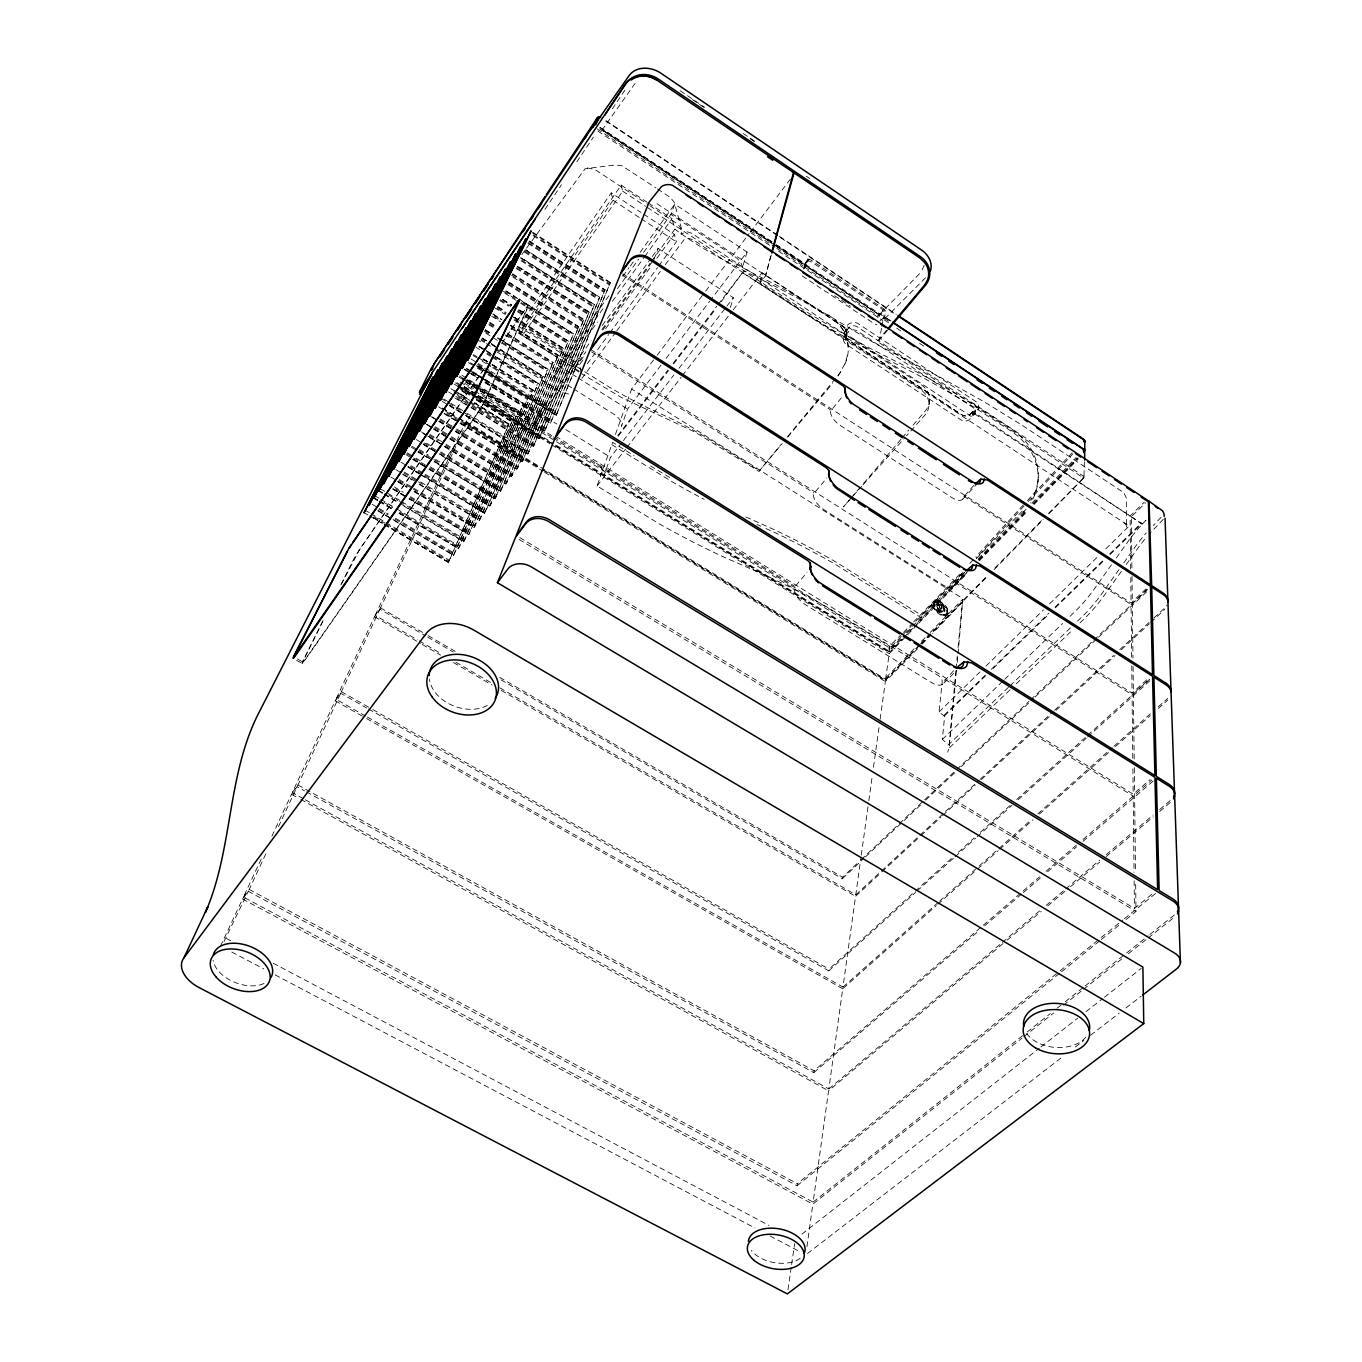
<?xml version="1.0" encoding="UTF-8"?>
<svg xmlns="http://www.w3.org/2000/svg" width="1362" height="1362" viewBox="0 0 1362 1362"><rect width="100%" height="100%" fill="white"/><g stroke="black" fill="none" stroke-linecap="round" stroke-linejoin="round"><path stroke-width="0.75" stroke-dasharray="5 3.75" d="M460.067 423.412L522.293 461.616L578.748 326.778L509.32 282.36M455.214 431.448L516.777 469.141L517.849 467.677L573.572 333.792L519.552 299.334M1048.417 513.474L1083.88 477.687L1084.424 461.071M449.903 439.109L511.295 476.615L512.367 475.168L568.431 341.181L518.82 309.514M444.608 446.719L505.864 484.038L506.902 482.608L563.323 348.314L513.832 316.784M556.156 415.427L610.397 282.343L556.156 415.427L489.35 373.835M500.45 491.41L558.25 355.193L500.45 491.41L439.364 454.278M1037.946 481.654L1038.082 479.271M485.638 382.705L550.418 423.259L605.051 289.817L529.341 241.074M495.07 498.747L553.21 362.241L495.07 498.747L434.137 461.786M657.591 188.995L670.513 197.575L674.309 202.495L681.902 230.144L680.898 234.145L686.84 231.642L691.555 233.225L920.848 384.425A21.554 18.727 4.5 0 1 925.394 410.762L912.761 425.489M480.054 390.962L544.715 431.022L599.723 297.256L525.953 249.859M428.945 469.243L489.741 506.034L490.763 504.621L548.188 369.255L497.879 337.64M476.342 399.985L539.063 438.751L594.428 304.645L520.829 257.469M420.688 474.776L484.429 513.27L485.451 511.874L543.183 376.457L500.177 349.251M470.946 407.561L533.427 446.43L589.167 312L517.645 266.254M844.9 364.199C854.144 344.16 843.538 320.819 823.414 312.715M419.207 484.344L479.152 520.454L480.173 519.075L538.211 383.386L495.308 356.299M527.843 454.04L583.94 319.304L527.843 454.04L465.446 415.665M414.116 491.665L473.908 527.605L474.929 526.226L533.274 390.281L492.261 364.42M955.818 670.887L948.991 748.215L947.714 752.113M956.022 668.776L957.248 656.143M958.065 647.716L962.747 599.263L961.061 597.509L631.61 389.038L655.871 356.946M956.464 670.615L948.991 748.215L1010.212 689.632M957.265 662.238L957.878 655.939M958.082 653.845L962.747 599.263L927.437 635.271M975.073 411.682L975.243 409.996L974.886 411.664M1008.425 687.35L948.701 744.605L942.317 739.447L944.632 716.361L939.065 711.951L942.215 681.647A5.567 2.996 44.8 0 0 938.129 675.399L826.87 606.941A825.202 585.439 54.3 0 0 764.508 574.866L724.737 557.501A513.508 239.082 37.6 0 1 659.702 524.081L597.067 485.962L612.628 442.31L634.096 455.708M522.293 461.616L578.748 326.574M953.587 670.751L944.768 680.557A15.186 8.172 44.7 0 1 931.54 682.6L805.18 604.507A15.391 8.495 42.2 0 1 794.369 587.397L806.985 572.466M964.432 572.449L954.745 583.396A14.25 7.253 43.4 0 1 942.385 584.621L823.857 509.609A14.454 7.508 41.3 0 1 813.608 493.878L826.87 477.875M973.711 485.451L963.615 497.062A13.433 6.469 42.5 0 1 952.004 497.641L840.388 425.523A13.637 6.674 40.6 0 1 830.667 411.001L843.146 395.61M468.715 534.704L528.405 396.904L468.715 534.704L409.06 498.935M941.227 605.647L939.508 604.575L939.065 608.576L940.784 609.665L942.01 604.847L940.291 603.758L938.98 605.239A4.001 2.077 43.8 0 0 937.72 608.337A4.001 2.077 43.8 0 0 942.64 611.436A4.001 2.077 43.8 0 0 942.198 607.265L943.202 606.499A5.329 2.758 43.8 0 1 943.798 612.066A5.329 2.758 43.8 0 1 937.243 607.929A5.329 2.758 43.8 0 1 938.929 603.809L939.388 604.83A4.001 2.077 43.8 0 0 938.129 607.929A4.001 2.077 43.8 0 0 943.049 611.027A4.001 2.077 43.8 0 0 942.589 606.856M940.784 609.665L942.01 604.847M516.777 469.141L573.572 333.792M939.065 608.576L940.291 603.758M404.02 506.17L463.54 541.77L464.527 540.408L523.519 403.714L473.772 372.779M511.295 476.615L568.448 340.96M458.398 548.784L518.667 410.49L458.398 548.784L399.032 513.355M962.9 572.398L921.444 615.181L921.138 617.65L834.719 563.97A788.53 544.732 51.8 0 0 774.178 532.27L762.703 527.094M505.864 484.038L563.34 348.093M394.078 520.488L453.665 555.338L513.814 417.47L478.471 395.32M553.04 438.002L889.352 646.167L888.569 651.802L552.104 443.944M928.986 404.582L929.616 399.866M384.203 524.642L448.575 562.268L509.03 424.178L474.725 402.709M883.172 318.929L884.432 318.47L885.521 311.966L884.159 309.072L878.422 314.316L877.315 320.802M806.934 1246.707L812.842 1204.144L1022.062 1038.082M261.232 859.013L243.44 897.081L813.131 1202.084L828.573 1090.843L1005.514 941.517M305.275 799.783L828.828 1088.97L842.737 988.778L936.29 905.679M367.399 717.11L842.959 987.092L855.557 896.383L880.414 873.297M499.922 687.861L855.762 894.851L860.988 857.209M861.278 855.115L868.53 802.831M868.82 800.737L872.31 775.642M873.468 767.283L878.984 727.546M880.141 719.17L885.368 681.528L920.78 645.452M917.307 624.732L889.233 653.641L885.402 680.37L541.787 469.277M787.985 1289.695L791.322 1266.609M791.611 1264.515L794.659 1243.523M220.525 946.079L242.538 898.988L248.31 891.344L797.093 1185.757L797.4 1183.68L1058.342 972.247M306.416 791.85L813.761 1072.66L814.033 1070.804L1039.564 876.839M368.455 709.006L828.743 970.868L828.998 969.182L952.021 857.958M501.012 679.825L842.312 878.762L842.533 877.247L859.49 861.244M489.741 506.034L548.188 369.255M484.429 513.27L543.2 376.218M479.152 520.454L538.245 383.165M473.908 527.605L533.308 390.043M881.503 328.293L879.409 339.921L875.204 341.777M881.844 326.369L882.882 320.547L927.062 276.248M809.164 259.086L803.972 266.322L807.717 258.967L810.952 259.972L884.159 309.072M463.54 541.77L523.519 403.714M924.168 265.318L920.712 272.86M453.291 555.747L513.849 417.232M448.2 562.676L509.065 423.922M847.351 355.652L845.036 363.518L837.562 377.087M843.759 338.014L844.746 333.196L844.695 336.312M580.774 373.205L621.481 397.534L694.926 432.077L758.992 471.286L780.988 444.557M803.444 269.114L805.793 266.118L807.274 260.942L810.254 261.181L881.827 308.885L884.108 312.119L883.734 318.538M770.586 256.345L765.767 275.567L760.013 282.904L1129.098 526.021L1103.935 550.657M771.318 255.052L765.342 276.026M760.013 282.904L762.584 273.864A6.469 1.056 -57.2 0 0 759.945 275.345L730.202 313.788M721.264 301.7L743.805 270.936L807.649 312.545A531.401 201.082 38.2 0 0 873.348 350.034L913.255 370.089A865.721 518.139 49.3 0 1 976.162 406.012L1011.455 428.928A68.747 57 4.3 0 1 1030.796 500.518M730.407 307.437L733.352 297.699L658.101 248.463L651.904 257.026M747.108 252.038L742.205 268.314A12.173 5.686 38.1 0 0 733.948 256.005L670.904 214.413L674.769 204.147L747.108 252.038L711.117 299.317M622.111 442.224L610.482 457.36L603.928 475.832A11.815 6.691 37.6 0 0 596.352 463.233M660.979 365.186L627.559 409.094L621.464 426.34A11.407 6.231 37.5 0 0 614.092 414.32L573.47 388.817M615.437 434.41L631.61 389.038M776.783 246.573L879.239 314.741L773.446 243.781M653.947 259.512L658.101 248.463M804.363 266.509L804.908 264.671M806.798 262.151L807.274 260.942M805.317 266.577L806.27 264.909M550.418 423.259L605.051 289.817M544.715 431.022L599.723 297.256M539.063 438.751L594.428 304.645M533.427 446.43L589.167 312M551.831 435.636L534.023 424.603L538.909 412.873L591.057 340.943M571.699 387.71L554.045 376.627L558.607 365.68L609.274 295.231M1084.118 475.781L1082.858 478.113M271.906 836.183L291.485 794.318L297.12 786.708L304.543 790.828M303.42 798.762L292.285 792.616L335.222 700.783L340.721 693.241L366.599 707.951M365.561 716.054L335.954 699.251L374.55 616.697L379.896 609.24L425.778 635.986M375.197 615.318L464.97 423.327L469.941 416.21L380.543 607.861L375.197 615.318L417.385 639.851M224.015 941.5L248.31 891.344M243.44 897.081L249.195 889.437L266.067 853.293M278.478 826.649L297.12 786.708M292.285 792.616L297.92 784.989L340.721 693.241M335.954 699.251L341.436 691.709L379.896 609.24M323.049 620.527L303.385 659.957A13.722 1.021 -59.1 0 0 304.85 660.298L475.134 416.823A15.169 1.26 -58.5 0 0 485.996 398.555L528.047 307.267A14.182 1.107 -58.2 0 0 524.438 310.213L501.642 343.275M340.858 584.86L352.094 562.336A12.837 0.902 -58.8 0 1 361.339 546.877L483.663 369.374M322.794 621.447L303.147 660.945A12.105 0.885 -59.1 0 0 303.981 661.149L477.687 412.72A13.365 1.124 -58.5 0 0 483.833 402.386L527.809 306.978A12.496 0.97 -58.2 0 0 525.766 308.663L503.617 340.687M341.487 583.957L359.227 550.265L485.638 366.77M963.121 601.425L932.595 633.432M775.029 245.398L602.157 129.816L771.692 242.606M1049.132 513.508L1083.675 478.062M1083.369 478.624L1084.271 476.972M804.227 267.616L805.776 265.982L804.687 263.513L776.51 244.768M544.919 209.442L561.485 184.738M576.858 161.806L593.406 137.102M612.338 108.858L626.52 87.696M579.259 371.213L520.267 334.013L518.871 326.471L611.249 192.859L641.025 212.438M621.191 185.13L622.706 191.208L523.791 333.452L522.633 327.306L621.191 185.13L647.512 202.495M972.025 415.257L975.873 410.234A7.236 6.146 3.7 0 0 974.971 404.684L973.455 403.322M520.267 334.013L613.07 200.316L611.249 192.859M1116.363 557.926L1128.434 540.969A75.659 29.334 -55.4 0 1 1146.021 520.25L1142.173 524.012L973.064 411.596L971.855 416.925L846.483 334.252L847.249 329.059L762.414 272.928M601.919 130.241L636.973 80.698M841.001 371.792L786.436 438.053M1111.528 564.719L1093.431 590.172A70.16 25.435 -56.2 0 1 1076.286 610.295L1068.676 617.633M1118.968 569.622L1100.871 595.041A71.011 26.014 -56.1 0 1 1083.471 615.403L1077.342 621.276M1123.803 562.846L1135.874 545.907A74.569 29.215 -55.3 0 1 1146.259 532.968M1121.369 571.359L1103.237 596.794A73.514 27.002 -56.1 0 1 1085.191 617.888L1079.079 623.745M1126.204 564.583L1138.292 547.626A71.811 28.193 -55.3 0 1 1147.076 536.56M622.86 276.333L629.04 267.735M630.283 266.016L633.994 260.857M640.157 252.259L674.769 204.147M554.045 376.627L603.775 307.591M617.446 288.608L638.591 259.274M643.562 252.379L670.904 214.413M578.969 372.064L573.572 368.659L571.393 358.104L597.492 321.96M612.406 301.308L643.477 258.269M644.72 256.55L672.062 218.686L649.265 203.653M602.242 325.535L650.661 258.746M573.572 368.659L585.932 351.651M601.987 329.536L650.185 263.172M651.411 261.47L674.888 229.139L672.062 218.686M534.023 424.603L585.234 354.103M602.736 330.03L652.704 261.249M581.046 372.337L579.446 364.727L584.434 357.848M605.647 328.685L651.836 265.198M656.824 258.337L674.292 234.315L642.779 213.579M587.311 363.756L608.627 334.575M609.887 332.856L657.523 267.616M658.782 265.896L676.335 241.857L674.292 234.315M581.949 378.432L615.539 332.566M616.799 330.881L660.332 271.43M665.303 264.637L684.269 239.423L688.695 238.367L693.411 239.967L920.15 389.294A21.605 18.387 7 0 1 924.781 415.24L906.513 435.806M521.782 254.592L525.34 249.791M1161.054 517.339L1153.256 525.511M526.515 248.19L585.132 168.735L615.028 165.006L621.702 165.619L655.871 187.854M1163.267 519.297L1155.061 527.962A71.811 28.193 -55.3 0 0 1149.545 533.751M657.148 355.261L704.426 292.762M705.703 291.076L749.134 233.651M750.411 231.966L792.582 176.226M666.12 358.427L709.84 301.002M617.769 435.585L667.925 370.055M673.066 363.348L716.804 306.212M718.097 304.543L743.805 270.936M618.246 436.215L668.47 370.634M673.611 363.909L716.123 308.425M623.404 440.556L673.85 375.01M679.025 368.285L725.588 307.778M726.882 306.092L733.352 297.699M597.067 485.962L625.498 449.188M626.792 447.519L681.085 377.308M682.379 375.64L728.908 315.456M846.806 332.634L844.746 328.123L848.662 324.054A9.687 8.444 10.2 0 1 857.311 323.083L977.048 402.352A9.585 8.138 3.7 0 1 978.222 409.707L974.851 414.014L972.877 414.014M846.432 330.574L849.854 326.965A7.304 6.367 10.2 0 1 856.375 326.233L1083.011 475.832L1083.88 477.687M880.005 320.768L884.636 317.074L891.088 321.023M758.992 471.286L782.18 443.62M787.645 437.117L832.642 383.42M886.628 330.183L877.213 341.368L1082.79 477.517M878.745 340.687L887.581 330.217M900.861 439.415L867.628 478.675A952.123 163.866 -55.5 0 1 861.499 485.876M902.189 437.866L908.76 430.137M851.744 497.47L843.316 506.953A952.123 163.866 -55.5 0 0 849.326 500.007M853.14 495.887L861.567 486.404M862.98 484.821L905.117 437.372M972.57 411.596L970.646 413.707A6.555 5.55 3.9 0 1 961.504 414.627L847.147 339.274A6.623 5.771 10.4 0 1 845.53 331.153L847.249 329.059L845.41 328.889M973.064 411.596L969.557 414.984A7.151 6.061 3.9 0 1 963.138 415.631L845.257 337.963A7.219 6.299 10.4 0 1 844.117 332.26L846.5 328.872L655.769 202.87M1023.288 504.962L993.596 537.428A939.065 202.478 -54.7 0 1 975.737 556.956M1024.054 505.966L994.362 538.416A939.899 202.955 -54.7 0 1 976.486 557.96M1027.425 500.518L1072.132 452.848M1028.174 501.522L1072.898 453.887M962.849 499.054L977.15 483.799M902.053 633.875L889.352 646.167M903.5 632.377L912.199 623.387M913.647 621.889L955.647 578.492A939.065 202.478 -54.7 0 0 961.895 571.853M976.213 558.641L1023.577 509.728M900.486 638.727L888.671 650.917L554.726 444.267M906.394 632.649L965.437 571.717M978.137 558.863L1025.978 509.286M1031.885 503.191L1076.167 457.496M901.525 639.153L888.569 651.802L890.527 651.223L902.325 639.05M907.433 633.058L911.859 628.495M917.767 622.417L966.492 572.176M978.308 560.003L1027.033 509.763M1032.941 503.668L1077.24 458.007M953.911 585.66L969.012 570.099M903.806 637.535L912.676 628.393M914.14 626.878L967.292 572.108M979.108 559.935L1027.833 509.711M1033.741 503.634L1078.023 457.99M918.788 623.217L967.514 573.01M979.346 560.838L1028.072 510.631M1033.996 504.553L1078.295 458.909M943.202 606.499L942.793 606.907A5.329 2.758 43.8 0 1 943.406 612.474A5.329 2.758 43.8 0 1 936.852 608.337A5.329 2.758 43.8 0 1 938.537 604.217L938.929 603.809M945.824 614.739A8.257 4.273 43.8 0 0 940.495 603.587A8.257 4.273 43.8 0 0 934.315 607.861A8.257 4.273 43.8 0 0 945.824 614.739L946.624 613.922A8.257 4.273 43.8 0 0 941.295 602.77A8.257 4.273 43.8 0 0 935.115 607.043A8.257 4.273 43.8 0 0 946.624 613.922M946.539 615.522A9.313 4.835 43.8 0 0 940.529 602.923A9.313 4.835 43.8 0 0 933.549 607.758A9.313 4.835 43.8 0 0 946.539 615.522L947.339 614.705A9.33 4.835 43.8 0 0 941.329 602.106A9.33 4.835 43.8 0 0 934.349 606.941A9.33 4.835 43.8 0 0 947.339 614.705M919.639 645.469L885.402 680.37L884.789 678.787L915.673 647.273M921.563 641.281L925.973 636.769M919.265 645.128L885.113 679.944L541.94 469.107M920.746 643.613L987.552 575.513M994.975 567.954L1042.475 519.518M921.121 643.954L988.114 575.7M994.073 569.639L1043.19 519.586M922.261 643.954L931.114 634.93M879.239 314.741L920.882 272.383M943.866 683.145L956.924 670.223M1130.681 569.061L1130.102 516.045L1144.267 502.135M1131.907 567.767L1131.311 516.845L1145.476 502.936M939.065 711.951L979.908 671.994M985.952 666.086L1043.428 609.853M1049.472 603.928L1097.874 556.564M944.155 715.22L985.152 675.263M991.23 669.338L1048.927 613.121M1055.005 607.197L1103.595 559.85M1109.655 553.925L1141.543 522.855M944.53 715.799L985.543 675.858M993.136 668.453L1049.336 613.717M1055.414 607.793L1104.02 560.446M1110.098 554.538L1142.003 523.468M942.317 739.447L1003.215 680.745M1004.73 679.28L1062.581 623.507M807.717 258.967L804.465 265.25L805.555 267.718L877.06 315.269L879.443 315.558L885.249 310.638M1009.957 685.886L1071.213 627.15M1016.324 683.775L1072.95 629.602M622.757 273.796L1131.056 603.008L1147.417 587.567M1131.669 657.233L1131.073 604.473L1147.451 589.031M861.039 859.797L955.068 771.079M956.618 769.615L1029.059 701.277M1030.608 699.813L1092.256 641.638M1093.805 640.191L1147.213 589.797M842.312 878.762L863.917 858.4M865.449 856.936L902.478 822.035M904.027 820.571L924.083 801.673M925.632 800.209L954.932 772.577M961.112 766.755L1033.622 698.4M1035.171 696.952L1096.87 638.761M1098.419 637.314L1147.247 591.278M855.762 894.851L978.444 780.92M979.993 779.49L1052.979 711.696M1054.528 710.266L1113.537 655.462M1119.751 649.691L1152.371 619.404M1153.92 617.973L1164.782 607.878A13.382 10.453 -1.3 0 0 1166.962 605.051M881.98 871.85L919.282 837.238M920.831 835.791L941.04 817.047M942.589 815.6L975.226 785.312M981.44 779.541L1049.83 716.089M1056.044 710.317L1115.103 655.514M1121.318 649.742L1149.29 623.779M1150.839 622.332L1164.833 609.359M590.393 349.37L1132.06 693.105L1149.375 677.442M1132.775 758.225L1132.077 694.756L1149.409 679.093M958.337 852.254L974.102 837.988M980.419 832.284L1010.383 805.197M1016.699 799.494L1086.093 736.74M1087.676 735.31L1152.303 676.88M828.743 970.868L915.57 892.416M917.154 891.003L953.468 858.196M955.051 856.766L975.567 838.226M977.15 836.813L1011.881 805.436M1018.197 799.732L1086.076 738.408M1087.659 736.978L1150.771 679.961M842.959 987.092L938.009 902.597M939.61 901.184L977.627 867.373M979.21 865.977L1031.494 819.498M1037.827 813.863L1112.277 747.67M1113.861 746.257L1150.294 713.858M1158.228 706.827L1167.728 698.365M937.873 904.266L975.924 870.454M977.507 869.058L998.125 850.739M999.708 849.326L1033.009 819.754M1039.342 814.118L1109.111 752.147M1115.461 746.512L1150.345 715.527M1158.262 708.478L1167.779 700.034M555.781 436.249L1133.184 794.199L1150.243 779.507M1046.016 871.288L1076.627 844.968M1083.062 839.435L1151.843 780.034M813.761 1072.66L978.222 931.336M984.675 925.802L1021.772 893.932M1023.373 892.553L1041.113 877.315M1047.565 871.765L1076.593 846.823M1083.045 841.29L1153.291 780.937M828.828 1088.97L1000.729 943.764M1002.364 942.402L1039.666 910.889M1046.152 905.407L1063.994 890.339M1065.612 888.977L1099.662 860.205M1106.148 854.723L1153.188 815.004M1159.675 809.522L1171.031 799.937M1007.131 940.155L1041.215 911.382M1047.718 905.917L1068.812 888.109M1070.447 886.73L1099.662 862.078M1106.148 856.596L1153.222 816.877M1159.726 811.394L1171.082 801.809M519.892 537.632L1134.444 908.437L1152.984 893.404M1059.994 970.919L1099.645 938.793M1101.296 937.465L1122.765 920.065M1124.416 918.72L1157.598 891.838M797.093 1185.757L1059.959 973.013M1061.611 971.685L1099.628 940.904M1101.279 939.576L1119.462 924.849M1126.085 919.503L1135.993 911.467L1135.653 881.793M813.131 1202.084L1025.467 1033.349M1027.118 1032.038L1050.34 1013.583M1056.98 1008.306L1063.62 1003.028M1065.271 1001.717L1083.522 987.212M1085.173 985.901L1124.995 954.251M1126.646 952.94L1148.217 935.796M1149.868 934.485L1174.759 914.702M1023.73 1036.771L1053.609 1013.039M1063.569 1005.139L1081.837 990.634M1083.505 989.323L1121.692 959.001M1128.332 953.74L1146.6 939.235M1148.251 937.924L1174.827 916.83M801.946 1234.091L1039.274 1048.246M1040.943 1046.935L1077.717 1018.146M1086.076 1011.608L1102.777 998.516M1104.463 997.205L1141.22 968.416M807.496 1253.517L1063.62 1056.027M1075.418 1046.935L1083.846 1040.432M1090.587 1035.239L1119.223 1013.141M1125.965 1007.948L1141.135 996.252M804.601 265.896L805.742 265.539M568.737 394.027L562.097 392.699L494.185 350.153M587.311 167.901L595.075 169.62L648.04 204.538M889.216 651.615L889.982 646.133M878.422 314.316L805.776 265.982M884.432 318.47L890.407 322.232M745.848 516.964L774.706 529.886A786.538 542.502 51.7 0 1 835.144 561.57L921.444 615.181M756.983 524.523L760.796 526.243M974.851 414.014L1130.102 516.045M231.812 952.038L263.802 968.91M275.09 974.869L755.008 1228.013M770.058 1235.947L800.175 1251.831M226.347 938.435L231.983 941.414M273.285 963.257L768.968 1225.408M242.538 898.988L812.842 1204.144M249.195 889.437L797.4 1183.68M291.485 794.318L298.925 798.421M300.781 799.443L828.573 1090.843M297.92 784.989L814.033 1070.804M335.222 700.783L364.761 717.536M366.599 718.591L842.737 988.778M297.444 658.953L302.824 662.017M296.593 660.332L301.972 663.396M341.436 691.709L370.975 708.512M372.83 709.568L828.998 969.182M419.224 640.923L441.237 653.726M455.912 662.255L492.584 683.588M374.55 616.697L420.449 643.375M422.288 644.447L440.641 655.122M453.495 662.596L492.057 685.018M501.233 690.347L855.557 896.383M380.543 607.861L426.374 634.59M428.213 635.645L455.708 651.683M499.701 677.34L842.533 877.247M427.6 637.041L453.291 652.023M378.023 510.546L453.665 555.338M377.921 510.869L392.273 519.416M365.527 510.392L369.187 512.572M371.009 513.661L449.664 560.446M373.971 516.624L384.714 523.008M386.502 524.081L449.188 561.348M373.375 517.56L382.33 522.889M384.118 523.961L448.575 562.268M373.341 517.781L382.467 523.229M384.305 524.302L448.268 562.336M364.08 512.691L367.74 514.853M369.562 515.943L382.364 523.553M669.729 477.551L648.414 464.646M375.316 496.006L378.908 498.169M380.713 499.241L395.099 507.839M396.904 508.911L459.862 546.52M383.795 502.289L392.801 507.668M400.002 511.959L459.386 547.422M374.192 497.862L377.802 500.024M379.589 501.097L392.188 508.605M399.389 512.912L458.773 548.358M373.954 497.998L377.563 500.143M379.351 501.216L391.933 508.724M399.134 513.014L458.466 548.443M373.852 498.322L377.444 500.467M379.249 501.539L391.83 509.047M372.201 504.298L377.58 507.515M379.368 508.571L388.34 513.934M395.525 518.207L454.755 553.5M378.874 509.473L387.847 514.819M395.031 519.109L454.278 554.402M394.248 486.864L403.288 492.295M410.524 496.636L470.196 532.44M395.559 488.856L402.794 493.197M410.03 497.539L469.72 533.342M393.141 488.737L407.613 497.402M409.417 498.492L469.107 534.279M392.886 488.873L407.34 497.539M409.145 498.611L468.766 534.381M392.784 489.179L407.238 497.862M380.253 488.754L400.087 500.62M401.892 501.71L465.004 539.505M388.766 495.053L397.789 500.45M399.594 501.522L464.527 540.408M378.891 490.746L382.739 492.772M384.305 493.98L398.981 502.476M400.513 503.685L463.931 541.344M378.789 491.069L382.381 493.214M384.186 494.304L396.819 501.846M395.95 469.652L401.398 472.937M402.948 474.18L417.759 482.795M419.292 484.038L479.56 520.029M402.846 474.504L411.937 479.969M399.287 479.543L411.971 487.17M413.776 488.26L475.406 525.323M398.777 480.445L411.46 488.073M413.282 489.162L474.929 526.226M390.911 477.04L396.359 480.309M398.164 481.399L407.221 486.847M414.474 491.205L474.317 527.179M397.908 481.552L406.949 487M414.201 491.341L473.976 527.281M397.806 481.859L406.863 487.307M411.018 465.702L423.497 473.244M425.284 474.317L485.928 510.954M410.507 466.604L423.003 474.146M424.791 475.219L485.451 511.874M400.973 462.195L406.336 465.429M408.106 466.502L422.39 475.117M424.178 476.189L484.838 512.827M408.021 466.774L418.951 473.363M420.773 474.47L484.48 512.946M407.936 467.081L418.866 473.687M519.16 539.471L1135.993 911.467M404.344 472.154L418.866 480.922M420.688 482.012L480.65 518.156M403.833 473.057L416.551 480.735M418.372 481.825L480.173 519.075M419.513 449.63L428.468 455.078M435.636 459.42L496.585 496.415M411.835 446.191L417.215 449.443M419.002 450.533L496.108 497.334M411.205 447.162L416.585 450.43M418.389 451.52L432.724 460.22M434.512 461.309L495.479 498.288M418.1 451.69L432.418 460.39M434.223 461.48L495.121 498.424M417.998 451.997L426.97 457.428M407.204 452.814L414.354 457.155M416.142 458.228L423.293 462.569M430.443 466.894L491.239 503.719M406.693 453.716L412.056 456.968M413.844 458.058L428.162 466.723M429.949 467.796L490.763 504.621M406.08 454.704L411.443 457.955M413.231 459.028L427.532 467.694M429.336 468.783L490.15 505.591M412.941 459.198L427.242 467.847M429.03 468.937L489.792 505.711M412.856 459.505L427.157 468.17M426.493 443.161L433.678 447.536M440.862 451.895L501.965 489.077M424.195 442.973L438.581 451.724M440.369 452.814L501.488 489.997M416.38 439.585L421.76 442.854M423.565 443.961L437.951 452.695M439.739 453.784L500.858 490.95M423.276 444.148L437.645 452.882M439.432 453.972L500.501 491.086M423.19 444.438L437.56 453.171M435.176 426.783L449.613 435.602M451.435 436.708L512.844 474.248M434.665 427.685L449.12 436.521M450.924 437.628L512.367 475.168M426.8 424.263L432.231 427.583M434.035 428.672L448.49 437.508M450.294 438.615L511.72 476.138M426.51 424.467L431.924 427.787M433.729 428.877L448.166 437.696M449.971 438.802L511.346 476.291M433.644 429.166L448.098 438.002M429.915 434.444L444.335 443.229M446.123 444.335L507.379 481.688M429.405 435.346L438.428 440.845M445.629 445.238L506.902 482.608M421.573 431.941L426.987 435.244M428.775 436.334L443.195 445.136M444.999 446.225L506.272 483.578M428.485 436.538L442.888 445.306M444.693 446.413L505.898 483.714M422.986 433.542L437.406 442.327M446.242 414.184L458.688 421.828M460.458 422.918L522.719 461.139M444.131 413.316L458.347 422.033M460.135 423.122L522.327 461.309M444.063 413.588L458.279 422.322M440.454 419.053L454.942 427.94M456.764 429.047L518.326 466.774M439.96 419.973L454.448 428.843M456.253 429.949L517.849 467.677M439.313 420.96L453.818 429.847M455.623 430.954L517.202 468.664M431.771 416.755L437.202 420.075M439.007 421.181L453.478 430.034M455.3 431.158L516.811 468.817M431.686 417.027L437.117 420.364M438.922 421.471L453.41 430.341M443.825 398.964L449.171 402.267M450.958 403.356L465.225 412.141M466.996 413.231L529.392 451.656M441.135 398.487L528.933 452.576M449.818 405.28L464.084 414.048M465.855 415.155L528.286 453.563M449.477 405.501L463.744 414.269M465.515 415.376L527.877 453.733M442.275 401.398L447.621 404.684M449.409 405.791L463.676 414.559M466.213 421.556L884.789 678.787M442.599 408.072L457.036 416.942M458.841 418.049L540.135 468M442.327 408.157L456.798 417.061M458.602 418.168L539.982 468.153M438.479 406.812L443.825 410.081M445.595 411.171L459.828 419.922M461.599 421.011L523.842 459.232M464.97 423.327L542.893 471.184M544.698 472.308L885.368 681.528M446.872 413.18L459.317 420.824M461.105 421.914L523.366 460.152M454.108 384.033L459.488 387.37M461.275 388.476L475.61 397.346M477.415 398.453L540.152 437.253M457.853 386.859L470.486 394.674M472.291 395.78L549.907 443.791M551.712 444.897L889.233 653.641M460.628 389.498L469.584 395.031M476.768 399.458L539.505 438.258M462.076 390.843L469.243 395.269M476.411 399.696L539.08 438.445M462.007 391.115L469.175 395.559M460.271 393.788L467.489 398.249M454.789 390.673L467.438 398.487M474.674 402.948L509.03 424.178M450.89 388.647L456.304 392.001M458.109 393.107L472.563 402.045M474.368 403.152L508.69 424.348M453.938 391.762L468.392 400.683M470.196 401.79L508.128 425.216M457.121 394.776L467.966 401.467M469.771 402.573L507.72 426M458.143 396.597L470.656 404.31M472.444 405.416L534.994 444.029M448.694 391.984L454.057 395.286M455.844 396.393L470.145 405.229M471.933 406.319L534.517 444.931M456.985 398.504L469.498 406.234M471.286 407.34L533.87 445.936M454.806 397.925L469.09 406.744M461.939 375.299L518.65 410.728M467.251 379.589L546.298 428.604M466.349 379.93L476.972 386.519M478.743 387.625L517.73 411.801M459.556 376.048L464.936 379.385M466.74 380.492L479.322 388.306M481.109 389.413L545.822 429.524M462.365 378.517L474.776 386.212M476.547 387.302L517.322 412.584M458.909 377.07L464.289 380.407M466.093 381.513L478.675 389.311M480.463 390.434L545.158 430.528M465.736 381.786L478.317 389.566M480.105 390.673L544.732 430.732M465.685 382.041L478.249 389.838M553.602 436.742L794.608 586.239M944.887 679.366L1133.201 796.072L1134.052 872.395M464.612 383.216L473.635 388.8M480.854 393.277L551.235 436.879M460.305 382.126L472.954 389.941M474.759 391.064L888.143 647.069L891.123 646.848L956.345 579.514A939.899 202.955 -54.7 0 0 962.611 572.857M464.323 386.57L476.7 394.231M464.272 386.791L476.649 394.469M478.42 395.559L513.814 417.47M456.9 382.637L476.342 394.674M478.113 395.763L513.474 417.657M455.436 382.841L461.65 386.791M462.654 387.302L475.781 395.542M477.092 396.24L552.921 443.161M463.574 388.664L474.317 395.32M476.121 396.427L540.629 436.351M458.534 385.786L887.99 651.462M458.33 385.923L470.946 393.737M472.75 394.861L550.299 442.82M477.602 364.284L486.455 369.783M488.226 370.89L557.262 413.912M478.539 365.833L487.392 371.622M489.213 372.49L528.371 397.142M478.93 366.548L556.598 414.916M476.768 365.697L487.596 372.439M488.856 372.95L556.156 415.138M476.7 365.952L487.545 372.711M470.486 362.752L486.506 372.728M488.294 373.835L527.452 398.232M468.273 362.428L475.389 366.872M477.177 367.978L486.081 373.511M487.868 374.618L527.043 399.015M472.75 371.554L483.561 378.278M485.349 379.402L552.002 420.824M538.909 412.873L556.803 423.991M565.758 429.541L610.482 457.36M466.655 368.37L472.001 371.69M470.162 370.805L523.502 403.952M466.298 368.83L471.627 372.149M472.239 372.473L484.072 379.879M484.855 380.304L551.525 421.743M464.391 369.017L469.788 372.371M471.082 373.018L478.794 377.972M485.281 381.854L550.861 422.748M464.033 369.289L469.379 372.916M471.235 373.767L478.368 378.5M468.868 372.711L477.739 378.227M484.855 382.637L522.157 405.825M487.221 353.184L490.797 355.431M492.584 356.538L537.275 384.493M476.053 347.259L479.628 349.506M486.779 353.967L490.354 356.214M492.142 357.321L536.866 385.293M483.323 358.853L490.473 363.313M483.289 359.074L490.422 363.535M492.21 364.641L533.274 390.281M482.965 359.313L490.099 363.773M491.886 364.88L532.917 390.502M473.482 354.648L477.04 356.861M478.828 357.985L532.355 391.388M473.04 355.431L480.173 359.874M481.961 360.998L490.882 366.565M492.669 367.672L531.929 392.171M611.793 444.625L672.556 482.012A501.437 227.624 37.6 0 0 704.205 499.343M471.065 358.972L476.479 362.343M478.283 363.467L489.111 370.226M490.933 371.349L557.739 412.992M482.25 338.014L489.418 342.509M491.205 343.633L498.373 348.127M482.199 338.219L489.367 342.73M491.154 343.854L498.339 348.349M500.126 349.472L543.183 376.457M481.876 338.491L485.451 340.738M492.635 345.233L542.808 376.695M481.314 339.393L484.889 341.641M495.649 348.366L542.229 377.58M480.871 340.177L484.446 342.424M486.251 343.547L493.419 348.042M495.206 349.166L541.821 378.364M476.308 338.951L483.459 343.445M479.203 346.22L484.566 349.591M486.353 350.698L493.521 355.176M479.152 346.442L484.531 349.796M486.319 350.919L493.47 355.397M495.257 356.521L538.211 383.386M478.845 346.697L485.996 351.175M487.783 352.298L493.146 355.652M494.934 356.776L537.854 383.607M489.843 322.351L496.841 326.982M507.447 333.435L553.193 362.462M558.607 365.68L576.296 376.814M578.067 377.921L627.559 409.094M489.809 323.049L495.206 326.437M507.805 334.371L552.802 362.718M489.23 323.952L494.627 327.34M507.226 335.273L552.24 363.603M939.848 607.758L941.585 608.848M488.788 324.735L494.202 328.14M504.996 334.933L551.814 364.403M485.298 329.74L490.695 333.128M485.247 329.945L490.643 333.332M497.828 337.861L548.171 369.477M484.923 330.234L490.32 333.605M497.505 338.134L502.884 341.504M504.689 342.645L547.796 369.715M484.361 331.119L489.741 334.507M502.323 342.407L547.218 370.6M485.723 333.043L500.092 342.066M501.88 343.19L546.809 371.4M823.261 313.379C775.284 282.632 720.532 263.922 674.888 229.139M497.879 306.927L504.962 311.404M513.797 316.988L563.323 348.314M497.539 307.233L506.375 312.817M513.44 317.278L562.932 348.57M496.96 308.135L505.796 313.72M514.632 319.304L562.353 349.472M494.764 307.812L505.37 314.52M514.206 320.104L561.927 350.272M522.633 327.306L571.393 358.104M518.871 326.471L579.446 364.727M492.993 314.009L501.812 319.576M510.631 325.143L610.295 387.761A312.766 147.947 36.8 0 0 647.563 407.698L670.649 418.406A395.814 244.207 41 0 1 707.048 437.883L759.162 470.588M492.942 314.213L501.778 319.781M510.597 325.348L558.25 355.414M494.372 315.609L501.437 320.07M510.239 325.62L557.858 355.669M493.793 316.529L500.858 320.972M511.431 327.646L557.279 356.555M491.597 316.188L500.416 321.755M511.005 328.429L556.854 357.355M591.636 351.924L813.829 492.874M954.847 582.34L1132.077 694.756M502.884 299.402L511.737 305.02M502.833 299.606L511.703 305.224M518.803 309.719L568.431 341.181M502.493 299.912L511.346 305.531M518.445 310.008L568.039 341.453M500.143 299.708L510.767 306.433M517.849 310.928L567.443 342.356M499.701 300.491L508.571 306.11M517.424 311.711L567.035 343.139M497.913 306.722L504.996 311.2M809.896 304.271L876.055 344.041L940.052 377.189L984.13 401.79L1023.475 426.136L1123.871 492.738L1126.289 497.726L1126.527 527.026M509.286 282.564L578.748 326.778M508.945 282.887L578.322 327.067M508.349 283.807L577.743 327.97M507.907 284.59L577.318 328.753M506.085 290.906L514.972 296.558M506.051 291.11L520.267 300.134M522.038 301.274L573.572 333.996M505.711 291.434L516.351 298.193M523.451 302.704L573.164 334.269M503.344 291.213L519.331 301.36M521.101 302.483L572.585 335.171M504.689 293.136L518.888 302.16M520.659 303.283L572.159 335.971M517.254 266.782L588.742 312.511M516.658 267.718L588.163 313.413M516.232 268.501L587.737 314.213M512.589 273.762L583.94 319.508M512.197 274.29L583.532 319.798M511.601 275.226L582.936 320.717M512.946 277.15L582.51 321.5M520.795 257.656L594.445 304.85M520.556 258.082L594.002 305.156M521.748 260.176L593.406 306.075M521.152 260.857L592.998 306.876M517.611 266.441L589.184 312.204M529.324 241.261L605.051 290.021M528.95 241.619L604.609 290.344M528.354 242.572L604.013 291.264M527.911 243.355L603.604 292.064M525.919 250.046L599.74 297.461M525.562 250.404L599.297 297.767M524.966 251.34L598.701 298.704M524.523 252.14L598.276 299.487M532.763 232.238L610.414 282.53M532.355 232.783L609.955 282.87M533.529 234.877L609.359 283.79M533.087 235.66L608.95 284.59M622.264 275.039L830.854 410.098M963.717 496.126L1131.073 604.473M613.07 200.316L639.425 217.631M641.196 218.788L676.335 241.857M1131.311 516.845L1142.173 524.012M649.81 205.713L678.055 224.321L681.902 230.144M622.706 191.208L645.571 206.275M647.342 207.433L712.922 250.404A328.855 134.957 37.4 0 0 751.552 272.485L775.353 284.556A422.186 229.48 41 0 1 813.029 306.11M743.158 273.115L807.121 314.775A532.167 201.678 38.2 0 0 872.94 352.298L912.898 372.371A868.105 520.539 49.4 0 1 975.924 408.328L1011.285 431.26A68.866 57.051 4.3 0 1 1030.659 502.918M600.438 127.585L774.757 243.594M599.672 127.466L774.586 243.866M776.357 245.041L891.208 321.466M599.689 128.828L774.042 244.82M775.812 245.994L804.465 265.25M597.135 128.896L774.978 247.186M776.749 248.344L803.154 265.913M884.261 319.866L889.573 323.39M896.639 328.089L903.704 332.788M919.588 343.343L926.654 348.042M597.935 131.11L769.615 245.245M778.468 251.136L882.882 320.547M834.634 295.724L839.894 299.214M841.648 300.372L850.416 306.195M802.269 275.958L874.098 323.611A5.567 4.886 8.7 0 0 876.787 324.599M606.056 120.707L777.685 235.183M779.456 236.358L896.23 314.247M605.732 121.065L895.736 314.452M680.251 90.794L704.75 107.394M743.243 133.493L757.238 142.976M806.236 176.192L809.726 178.558M692.288 99.545L704.529 107.853M750.036 138.686L757.034 143.436M842.227 325.978L844.746 328.123M833.987 320.462C842.806 326.42 847.811 336.669 848.066 347.191M764.899 274L766.023 275.652M938.537 604.217L938.98 605.239M879.12 314.23L879.477 316.546M1132.009 576.245L1132.98 658.084M1133.082 666.529L1134.188 759.111M1134.291 767.572L1135.516 871.186M1130.783 577.556L1131.056 603.008M1131.754 665.678L1132.06 693.105M1132.895 768.815L1133.184 794.199M1134.137 880.873L1134.444 908.437M800.175 1258.25A28.704 17.059 10.6 0 1 751.347 1250.418M1085.854 1037.18A33.182 22.013 5 0 1 1055.925 1047.463A33.182 22.013 5 0 1 1026.71 1033.503M1124.28 522.855A6.248 5.022 -1.3 0 1 1125.114 529.937M860.273 487.307A952.123 163.866 -55.5 0 1 850.535 498.611M263.99 983.483A31.088 19.511 20.8 0 1 232.902 981.542A31.088 19.511 20.8 0 1 213.102 960.227M487.273 705.448A35.701 26.167 20.4 0 1 451.554 705.022A35.701 26.167 20.4 0 1 429.37 679.093M1026.08 509.201A68.866 57.051 4.3 0 1 1023.441 512.129M973.217 559.697A939.065 202.478 -54.7 0 1 969.421 563.783M848.322 332.022L844.627 336.482A6.435 5.601 10.4 0 0 846.211 344.365L961.027 419.922A6.367 5.397 4 0 0 969.931 419.036L973.779 414.814A6.384 5.414 3.8 0 0 972.536 407.204L857.294 331.017A6.452 5.618 10.2 0 0 848.322 332.022"/><path stroke-width="1.5" d="M1084.612 460.152L1084.833 440.76L1083.794 439.33L898.001 315.422M419.785 393.397L420.62 394.827M967.854 661.54L966.697 665.984A19.204 10.113 44.6 0 1 956.09 667.55L818.988 582.221A19.477 10.521 42.1 0 1 810.135 568.363L810.322 563.204L807.717 560.548L586.443 422.39A16.055 13.092 21.8 0 0 564.941 424.603L555.134 437.849L516.249 535.436L526.498 521.85A17.178 13.467 20.9 0 1 549.414 519.756L1157.615 889.641L1154.942 777.361L971.532 662.834L963.938 661.813L956.482 667.891M976.537 564.753L975.481 568.652A18.029 8.972 43.4 0 1 965.556 569.554L837.017 487.664A18.285 9.296 41.3 0 1 828.641 474.929L828.777 470.35L826.342 467.796L619.455 335.614A15.05 12.684 22.8 0 0 599.212 337.895L589.831 350.783L555.781 436.249L565.57 423.003A16.038 13.075 21.8 0 1 587.056 420.79L1154.908 775.506L1152.558 676.25L979.993 565.979L972.86 565.043L965.811 571.036M984.249 478.845L983.279 482.284A16.991 7.985 42.5 0 1 973.949 482.659L852.97 403.986A17.246 8.257 40.7 0 1 845.019 392.256L845.104 388.136L842.823 385.684L648.584 259.052A14.182 12.292 24 0 0 629.448 261.385L620.476 273.898L590.393 349.37L599.757 336.499A15.033 12.684 22.8 0 1 619.999 334.201L1152.507 674.599L1150.43 586.222L987.501 480.003L980.759 479.152L975.124 483.936M963.938 661.813L962.9 665.763A16.361 8.632 44.6 0 1 953.86 667.091M972.86 565.043L971.906 568.516A15.34 7.644 43.4 0 1 963.445 569.282M980.759 479.152L979.891 482.216A14.454 6.827 42.5 0 1 975.294 483.51M432.282 368.932L434.12 363.705L488.362 282.394A991.621 36.774 -57.9 0 0 520.795 233.345L545.14 196.417M930.246 271.515C933.311 263.309 928.39 254.745 921.648 250.097L660.808 73.139C651.496 66.84 636.922 65.563 629.38 75.233L592.623 127.585L594.377 123.925L431.499 368.029L419.377 392.222L420.926 394.759M810.322 563.204L810.884 571.018A16.582 8.972 42.1 0 0 812.297 574.968M420.313 394.163L429.728 378.84M432.146 367.536L432.588 369.102M771.726 252.276L793.467 172.616M771.879 253.026L793.961 173.178M595.688 124.793L599.246 116.962L600.744 117.166M887.973 328.582L924.321 285.407L927.522 279.993A21.86 19.46 6.7 0 0 924.543 262.372L919.622 257.827L657.335 80.443A24.431 22.115 32.8 0 0 624.511 85.176L432.384 372.439L260.074 710.419C226.62 773.361 233.583 847.641 205.475 912.387L207.756 906.888L183.87 957.912A30.917 19.204 21.2 0 0 199.21 987.637L787.372 1293.9L1143.757 1023.594L1142.888 967.105L497.419 582.698L515.517 537.275L525.783 523.689A17.195 13.467 20.9 0 1 548.716 521.595L1173.023 901.099A16.038 11.117 2 0 1 1177.449 913.919M430.256 377.546L432.384 372.439M1084.663 449.102L1083.352 450.788M809.726 569.401L811.054 566.439M1083.386 441.067L1084.51 440.147L1084.986 441.935M1084.135 442.105L1083.658 440.522M1083.931 451.895L1084.816 450.277M1084.203 452.831L1083.794 449.63L892.978 322.641M347.276 551.269L293.851 656.893L467.847 406.659A13.382 1.039 -58.5 0 0 474.01 396.308L518.735 301.223A12.513 0.902 -58.3 0 0 516.726 302.926L352.622 542.757M349.047 548.103L294.447 654.85A13.739 0.953 -59 0 0 295.826 655.156L465.293 410.762A15.186 1.192 -58.5 0 0 476.189 392.477L518.956 301.496A14.199 1.039 -58.3 0 0 515.415 304.492L349.081 548.256L351.124 544.817M523.008 231.727L525.306 228.237M531.078 219.469L533.393 215.962M546.315 194.647L597.39 117.66L600.421 117.524M538.041 208.931L541.548 203.636M589.831 130.786L591.993 127.551M595.245 122.682L597.407 119.43M584.4 138.975L586.596 135.655M439.909 356.657L444.625 349.591M448.166 344.297L452.882 337.231M457.598 330.166L461.139 324.871M465.855 317.806L471.746 308.97M475.287 303.675L480.003 296.593M483.544 291.298L488.26 284.232M431.431 374.363L419.649 391.984L420.109 393.601M462.076 328.548L535.147 219.333M604.677 115.378L625.89 83.678A24.039 21.775 32.9 0 1 658.204 78.996L920.406 256.618A22.95 20.447 6.7 0 1 925.309 285.424L888.33 329.315M183.87 957.912L425.965 633.807A36.144 26.746 21.1 0 1 473.755 630.061L1143.757 1023.594M497.419 582.698L507.873 568.975A17.723 13.62 20.6 0 1 531.469 566.967L1174.674 953.128A16.48 11.185 2.4 0 1 1176.513 968.978L1142.82 994.958M598.48 117.813L599.723 117.268M593.543 125.713L597.833 117.166L599.008 117.37M1083.437 451.384L1084.441 450.958L1083.59 449.12L892.859 322.198M1147.825 500.416L672.283 185.198A12.428 11.066 25.7 0 0 661.472 186.611L649.061 202.172L620.97 272.638L629.942 260.142A14.165 12.275 24.1 0 1 649.044 257.793L1150.396 584.758L1148.421 501.642L1140.998 497.079M1147.519 501.403L1149.051 501.233L1162.382 510.716A11.798 9.5 -2.7 0 1 1164.118 516.402M657.505 80.358L650.934 77.157A22.882 20.736 32.9 0 0 631.168 80.017M968.365 480.633L971.957 482.54M822.495 585.881L870.914 616.016M874.489 618.246L899.601 633.858M903.193 636.088L910.361 640.549M913.953 642.779L939.048 658.408M942.64 660.638L949.808 665.099M854.519 500.365L836.455 488.396A15.561 7.917 41.3 0 1 833.118 484.872M858.077 502.646L865.21 507.175M868.769 509.456L895.498 526.464M900.844 529.869L907.977 534.415M911.536 536.679L918.669 541.225M922.227 543.489L929.361 548.035M932.919 550.299L940.052 554.845M943.611 557.109L959.648 567.324M859.558 409.894L866.692 414.542M870.267 416.857L877.4 421.488M882.746 424.978L889.88 429.609M895.243 433.082L902.376 437.73M907.722 441.203L913.068 444.676M918.431 448.166L936.256 459.76M943.406 464.391L959.444 474.827M936.341 352.792L941.636 356.316M948.701 361.015L953.996 364.539M976.963 379.811L982.257 383.335M989.323 388.034L994.618 391.558M1001.683 396.257L1006.995 399.781M1014.06 404.497L1019.355 408.021M1026.42 412.72L1031.715 416.244M1038.78 420.943L1047.616 426.817M1054.682 431.516L1059.976 435.04M1067.042 439.739L1072.337 443.263M685.784 194.783L691.096 198.307M698.195 203.023L703.507 206.547M712.36 212.421L719.442 217.137M724.754 220.661L731.837 225.36M737.148 228.901L744.248 233.6M751.33 238.299L756.642 241.84M763.724 246.539L772.577 252.413M776.119 254.779L784.972 260.653M790.3 264.177L797.383 268.893M802.695 272.417L809.777 277.116M815.089 280.657L820.401 284.181M829.254 290.055L832.795 292.404M841.665 298.295L848.747 302.994M854.059 306.518L861.142 311.234M868.224 315.933L873.536 319.457M880.618 324.173L885.93 327.697M893.029 332.396L901.882 338.287M907.194 341.811L914.277 346.51M919.588 350.051L926.671 354.75M931.983 358.274L939.082 362.99M946.164 367.689L955.017 373.58M958.559 375.929L967.412 381.803M970.953 384.152L979.806 390.043M985.135 393.567L992.217 398.266M997.529 401.807L1004.611 406.506M1009.923 410.03L1015.235 413.571M1024.088 419.445L1027.629 421.794M1036.499 427.685L1043.581 432.384M1048.893 435.908L1055.976 440.624M1063.058 445.323L1068.37 448.847M1075.452 453.563L1080.764 457.087M1087.863 461.786L1096.716 467.677M1102.028 471.201L1109.111 475.9M1114.422 479.424L1121.505 484.14M1126.817 487.664L1133.916 492.363M1155.18 506.494L1158.245 508.537M899.278 316.818L1083.182 439.466M767.487 156.698L772.765 160.273M1149.051 501.233L1151.673 585.592L1163.233 593.134A13.382 10.453 -1.3 0 1 1167.932 601.868L1165.038 518.207M431.209 369.119L431.601 370.294M828.777 470.35L829.322 477.568A15.561 7.917 41.3 0 0 830.667 481.144M845.104 388.136L845.649 394.827A14.676 7.048 40.6 0 0 846.943 398.096M1174.572 793.723L1171.116 693.922A14.165 10.709 -0.1 0 0 1166.144 684.933L1153.92 677.118L1156.355 776.408L1169.311 784.495A15.033 10.93 0.9 0 1 1173.482 797.042M1174.64 795.595L1178.539 908.437M1178.624 910.548L1180.428 962.679M748.385 1241.344A28.704 17.059 10.6 0 1 781.09 1229.222A28.704 17.059 10.6 0 1 804.227 1253.295M213.289 954.983A31.088 19.511 20.8 0 1 250.233 946.505A31.088 19.511 20.8 0 1 270.885 977.593M851.284 403.765A14.676 7.048 40.6 0 1 849.258 401.535M1023.713 1026.505A33.182 22.013 5 0 1 1057.184 1003.419A33.182 22.013 5 0 1 1089.259 1030.54M818.426 582.817A16.582 8.972 42.1 0 1 814.885 579.037M1173.55 798.915A15.05 10.93 0.9 0 0 1169.379 786.368L1156.389 778.264L1159.147 890.578L1172.954 898.988A16.021 11.117 2 0 1 1177.381 911.791M429.183 675.569A35.701 26.167 20.4 0 1 471.865 656.893A35.701 26.167 20.4 0 1 495.24 698.331M493.657 276.111A990.549 37.046 -57.9 0 1 491.546 279.295M530.993 231.097L467.677 360.334L530.993 231.097M525.834 238.81L462.161 368.438L525.834 238.81M520.693 246.488L456.696 376.491L520.693 246.488M515.568 254.098L451.265 384.476L515.568 254.098M510.495 261.674L445.868 392.409L510.495 261.674M505.438 269.216L440.505 400.309L505.438 269.216M500.433 276.707L435.176 408.14L500.433 276.707M495.427 284.147L429.881 415.921L495.427 284.147M490.473 291.536L424.621 423.65L490.473 291.536M485.536 298.891L419.394 431.345L485.536 298.891M480.65 306.212L414.201 438.973L480.65 306.212M475.764 313.481L409.043 446.566L475.764 313.481M470.929 320.7L403.918 454.091L470.929 320.7M466.11 327.884L398.828 461.582L466.11 327.884M461.326 335.035L393.771 469.022L461.326 335.035M456.559 342.134L388.732 476.411L456.559 342.134M451.826 349.2L383.743 483.765L451.826 349.2M447.111 356.214L378.789 491.069L447.111 356.214M442.446 363.194L373.852 498.322L442.446 363.194M437.781 370.141L368.949 505.523L437.781 370.141M433.167 377.036L364.08 512.691L433.167 377.036M1166.093 683.281L1153.869 675.467L1151.707 587.073L1163.284 594.598A13.399 10.453 -1.3 0 1 1167.983 603.349L1171.065 692.254A14.165 10.709 -0.2 0 0 1166.093 683.281M754.225 1260.48A28.772 17.042 10.6 0 0 802.661 1260.769A28.772 17.042 10.6 0 0 770.517 1234.261A28.772 17.042 10.6 0 0 754.225 1260.48M215.707 976.588A31.173 19.511 20.8 0 0 267.395 984.76A31.173 19.511 20.8 0 0 237.533 949.467A31.173 19.511 20.8 0 0 215.707 976.588M1035.443 1047.804A33.284 22.013 5.1 0 0 1089.191 1036.84A33.284 22.013 5.1 0 0 1044.552 1010.519A33.284 22.013 5.1 0 0 1035.443 1047.804M431.839 696.595A35.821 26.184 20.4 0 0 492.091 705.397A35.821 26.184 20.4 0 0 460.952 660.383A35.821 26.184 20.4 0 0 431.839 696.595"/></g></svg>
